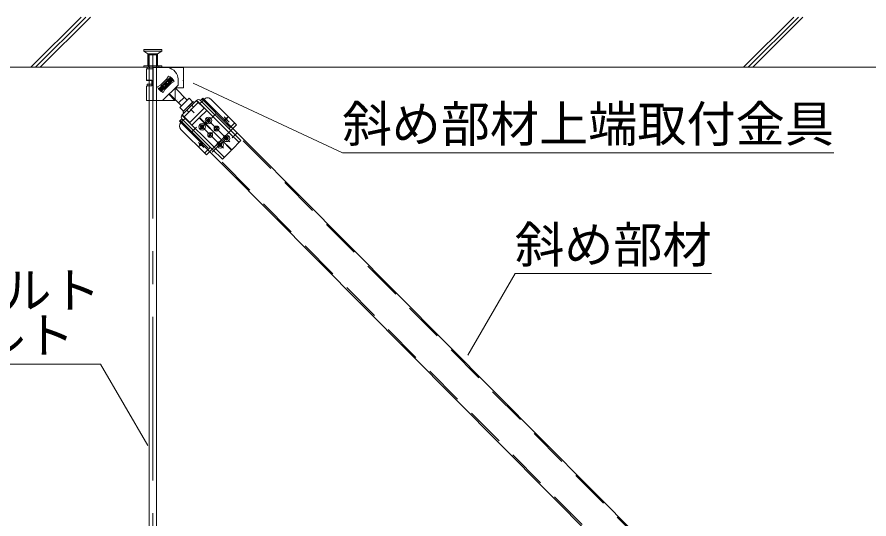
# Model space of a CAD drawing. Units: millimetres at full size, sheet at 1:40; details may follow other scales. Extents: x -7800 to 7800, y -5578 to 5491.
# Drawn here: x -7145 to -6105, y -699 to -86 of the extents above; entities that cross this region are included whole.
import ezdxf
from ezdxf.enums import TextEntityAlignment as Align

# ---------------------------------------------------------------- set-up
doc = ezdxf.new("R2010")
doc.units = ezdxf.units.MM
doc.header["$LTSCALE"] = 40
for name, pattern in [('CHAIN1', [8, 5, -1, 1, -1]), ('DASHED1', [1.8, 1.2, -0.6]), ('DOUBLE_CHAIN1', [8.8, 5, -1, 0.6, -0.6, 0.6, -1])]:
    doc.linetypes.add(name, pattern=pattern)
doc.layers.add('2-6_文字', color=7, linetype='Continuous', lineweight=18)
doc.styles.add('ＭＳ ゴシック', font='')
doc.styles.get('ＭＳ ゴシック').set_extended_font_data('MS Gothic')

msp = doc.modelspace()

# ---------------------------------------------------------------- linework, layer by layer
at = {"layer": '2-6_文字'}
for p, q in [((-7066.62, -85.72), (-7127.81, -146.92)), ((-7060.89, -85.66), (-7122.15, -146.92)), ((-7055.24, -85.66), (-7116.5, -146.92)), ((-6196.63, -85.72), (-6257.83, -146.92)), ((-6190.91, -85.66), (-6252.17, -146.92)), ((-6185.25, -85.66), (-6246.51, -146.92)), ((-7258.11, -146.92), (-4957.58, -146.92)), ((-6594.35, -498.67), (-6536.8, -398.99)), ((-6536.8, -398.99), (-6296.8, -398.99)), ((-7042.7, -509.56), (-7552.7, -509.56)), ((-6985.15, -609.24), (-7042.7, -509.56))]:
    msp.add_line(p, q, dxfattribs=at)
at = {"layer": '2-6_文字', "color": 4, "linetype": 'DASHED1', "lineweight": 9}
for p, q in [((-6968.1, -125.42), (-6990.1, -125.42)), ((-6968.1, -127.42), (-6990.1, -127.42)), ((-6985.1, -130.42), (-6985.1, -145.42)), ((-6973.1, -130.42), (-6985.1, -130.42)), ((-6984.1, -131.92), (-6984.1, -146.92)), ((-6984.1, -131.92), (-6983.6, -131.92)), ((-6974.1, -131.92), (-6983.6, -131.92)), ((-6983.6, -131.92), (-6983.6, -171.92)), ((-6974.6, -131.92), (-6974.6, -171.92)), ((-6974.1, -131.92), (-6974.1, -146.92)), ((-6990.1, -145.42), (-6990.1, -146.92)), ((-6968.1, -145.42), (-6990.1, -145.42)), ((-6971.57, -145.42), (-6971.57, -146.92)), ((-6968.1, -145.42), (-6968.1, -146.92))]:
    msp.add_line(p, q, dxfattribs=at)
at = {"layer": '2-6_文字', "color": 4, "linetype": 'CHAIN1', "lineweight": 9}
msp.add_line((-6979.1, -131.81), (-6979.1, -1065.63), dxfattribs=at)
at = {"layer": '2-6_文字', "color": 3}
for p, q in [((-6986.8, -149.23), (-6986.8, -163.04)), ((-6985.8, -147.23), (-6985.8, -149.06)), ((-6982.25, -146.92), (-6984.24, -146.92)), ((-6983.6, -146.92), (-6983.6, -969.42)), ((-6983.6, -149.44), (-6983.6, -149.44)), ((-6978.6, -146.92), (-6982.25, -146.92)), ((-6978.6, -146.92), (-6974.6, -146.92)), ((-6978.6, -147.23), (-6963.1, -147.23)), ((-6978.6, -185.95), (-6978.6, -148.87)), ((-6974.6, -146.92), (-6974.6, -969.42)), ((-6963.1, -147.23), (-6941.6, -147.23)), ((-6941.6, -172.18), (-6941.6, -147.23)), ((-6980.1, -162.68), (-6980.05, -169.69)), ((-6971.85, -173.25), (-6957.51, -159.02)), ((-6970.43, -173.26), (-6957.52, -160.43)), ((-6961.89, -161.15), (-6969.67, -168.93)), ((-6954.34, -162.21), (-6968.68, -176.44)), ((-6955.76, -162.21), (-6968.67, -175.03)), ((-6963.09, -167.73), (-6964.86, -165.96)), ((-6963.09, -167.73), (-6961.32, -165.97)), ((-6962.29, -161.54), (-6956.83, -166.85)), ((-6961.89, -161.15), (-6959.91, -157.72)), ((-6959.55, -164.21), (-6957.13, -161.81)), ((-6957.52, -160.43), (-6957.51, -159.02)), ((-6957.52, -160.43), (-6955.76, -162.21)), ((-6957.51, -159.02), (-6954.34, -162.21)), ((-6956.52, -166.53), (-6953.09, -164.55)), ((-6955.76, -162.21), (-6954.34, -162.21)), ((-6948.08, -168.69), (-6948.08, -162.23)), ((-6941.6, -162.73), (-6941.9, -162.73)), ((-6941.6, -172.18), (-6941.6, -163.73)), ((-6986.8, -170.04), (-6986.8, -187.49)), ((-6985.8, -167.83), (-6985.8, -169.87)), ((-6969.67, -168.93), (-6973.1, -170.91)), ((-6968.68, -176.44), (-6971.85, -173.25)), ((-6970.43, -173.26), (-6971.85, -173.25)), ((-6968.67, -175.03), (-6970.43, -173.26)), ((-6969.25, -168.51), (-6964.01, -174.03)), ((-6966.64, -171.25), (-6969.05, -173.65)), ((-6968.67, -175.03), (-6968.68, -176.44)), ((-6948.09, -168.7), (-6967.2, -187.81)), ((-6964.29, -174.31), (-6966.27, -177.74)), ((-6963.09, -167.73), (-6964.87, -169.49)), ((-6956.52, -166.53), (-6964.29, -174.31)), ((-6963.09, -167.73), (-6961.33, -169.5)), ((-6951.68, -172.13), (-6936.87, -187.04)), ((-6941.6, -172.18), (-6951.59, -172.18)), ((-6951.59, -172.18), (-6951.59, -187.81)), ((-6949.66, -172.18), (-6950.67, -171.28)), ((-6978.6, -187.81), (-6978.6, -185.95)), ((-6952.12, -187.81), (-6959.28, -179.89)), ((-6958.59, -179.36), (-6943.97, -194.09)), ((-6947.49, -190.54), (-6940.4, -183.49)), ((-6918.14, -184.61), (-6920.97, -187.46)), ((-6916.49, -186.21), (-6919.34, -189.08)), ((-6918.14, -184.61), (-6104.15, -1004.31)), ((-6908, -186.19), (-6876.81, -217.22)), ((-6978.6, -187.81), (-6951.59, -187.81)), ((-6941.59, -200.74), (-6946.1, -196.2)), ((-6925.5, -187.47), (-6943.48, -205.55)), ((-6941.56, -200.77), (-6930.26, -189.44)), ((-6916.49, -197.14), (-6933.77, -214.51)), ((-6925.85, -187.83), (-6916.49, -197.14)), ((-6923.23, -189.73), (-6923.58, -190.09)), ((-6923.23, -189.73), (-6886.15, -226.61)), ((-6920.97, -187.46), (-6883.89, -224.34)), ((-6943.13, -205.2), (-6933.77, -214.51)), ((-6941.21, -207.81), (-6940.86, -207.46)), ((-6941.21, -207.81), (-6904.13, -244.69)), ((-6932.95, -198.09), (-6928.44, -202.63)), ((-6913.23, -199.67), (-6922.05, -208.54)), ((-6943.47, -210.08), (-6946.35, -212.98)), ((-6946.35, -212.98), (-6132.53, -1032.5)), ((-6944.7, -214.57), (-6941.84, -211.7)), ((-6943.47, -210.08), (-6906.39, -246.96)), ((-6942.19, -211.35), (-6941.84, -211.7)), ((-6939.94, -209.08), (-6939.58, -209.43)), ((-6931.22, -217.75), (-6922.4, -208.89)), ((-6895.32, -235.83), (-6922.4, -208.89)), ((-6894.96, -235.48), (-6922.05, -208.54)), ((-6919.38, -217.51), (-6919.37, -218.81)), ((-6919.38, -217.51), (-6918.38, -217.51)), ((-6918.38, -217.51), (-6918.37, -218.81)), ((-6913.42, -211.51), (-6913.42, -212.51)), ((-6913.42, -211.51), (-6912.12, -211.51)), ((-6913.42, -212.51), (-6912.12, -212.51)), ((-6911.62, -209.71), (-6911.62, -211.01)), ((-6911.62, -209.71), (-6910.62, -209.71)), ((-6911.61, -213.01), (-6911.61, -214.31)), ((-6911.61, -214.31), (-6910.61, -214.31)), ((-6910.62, -209.71), (-6910.62, -211.01)), ((-6910.61, -213.01), (-6910.61, -214.31)), ((-6910.12, -211.51), (-6908.82, -211.51)), ((-6910.12, -212.51), (-6908.82, -212.51)), ((-6908.82, -211.51), (-6908.82, -212.51)), ((-6883.89, -224.34), (-6876.81, -217.22)), ((-6944.67, -223.06), (-6913.48, -254.09)), ((-6921.17, -219.31), (-6921.17, -220.31)), ((-6921.17, -219.31), (-6919.87, -219.31)), ((-6921.17, -220.31), (-6919.87, -220.31)), ((-6919.37, -220.81), (-6919.37, -222.11)), ((-6919.37, -222.11), (-6918.37, -222.11)), ((-6918.37, -220.81), (-6918.37, -222.11)), ((-6917.87, -219.31), (-6916.57, -219.31)), ((-6917.87, -220.31), (-6916.57, -220.31)), ((-6916.57, -219.31), (-6916.57, -220.31)), ((-6908.95, -229.68), (-6911.03, -227.97)), ((-6910.36, -228.51), (-6908.77, -228.71)), ((-6908.95, -229.68), (-6908.47, -227.02)), ((-6901.19, -221.88), (-6903.28, -220.17)), ((-6901.19, -221.88), (-6903.1, -223.8)), ((-6903.1, -223.8), (-6900.21, -222.85)), ((-6902.61, -220.71), (-6901.02, -220.91)), ((-6901.19, -221.88), (-6900.71, -219.22)), ((-6901.19, -221.88), (-6899.27, -223.79)), ((-6883.89, -224.34), (-6871.49, -236.68)), ((-6908.95, -229.68), (-6910.85, -231.6)), ((-6910.85, -231.6), (-6907.97, -230.65)), ((-6908.95, -229.68), (-6907.03, -231.59)), ((-6895.32, -235.83), (-6894.96, -235.48)), ((-6895.32, -235.83), (-6882.91, -248.17)), ((-6894.96, -235.48), (-6882.56, -247.82)), ((-6891.44, -233.37), (-6891.44, -234.37)), ((-6891.44, -233.37), (-6890.14, -233.37)), ((-6891.44, -234.37), (-6890.14, -234.37)), ((-6889.64, -231.57), (-6889.64, -232.87)), ((-6889.64, -231.57), (-6888.64, -231.57)), ((-6889.64, -234.87), (-6889.63, -236.17)), ((-6889.63, -236.17), (-6888.63, -236.17)), ((-6888.64, -231.57), (-6888.64, -232.87)), ((-6888.64, -234.87), (-6888.63, -236.17)), ((-6888.14, -233.37), (-6886.84, -233.37)), ((-6888.14, -234.37), (-6886.84, -234.37)), ((-6886.84, -233.37), (-6886.84, -234.37)), ((-6871.49, -236.68), (-6882.56, -247.82)), ((-6913.48, -254.09), (-6906.39, -246.96)), ((-6906.39, -246.96), (-6893.98, -259.3)), ((-6899.19, -241.17), (-6899.19, -242.17)), ((-6899.19, -241.17), (-6897.89, -241.17)), ((-6899.19, -242.17), (-6897.89, -242.17)), ((-6897.4, -239.37), (-6897.4, -240.67)), ((-6897.4, -239.37), (-6896.4, -239.37)), ((-6897.39, -242.67), (-6897.39, -243.97)), ((-6897.39, -243.97), (-6896.39, -243.97)), ((-6896.4, -239.37), (-6896.4, -240.67)), ((-6896.39, -242.67), (-6896.39, -243.97)), ((-6895.89, -241.17), (-6894.59, -241.17)), ((-6895.89, -242.17), (-6894.59, -242.17)), ((-6894.59, -241.17), (-6894.59, -242.17)), ((-6893.98, -259.3), (-6882.91, -248.17))]:
    msp.add_line(p, q, dxfattribs=at)
at = {"layer": '2-6_文字', "color": 3, "linetype": 'DASHED1'}
for p, q in [((-6983.6, -146.92), (-6983.6, -171.92)), ((-6983.6, -147.46), (-6983.6, -161.94)), ((-6974.6, -146.92), (-6974.6, -171.92)), ((-6961.91, -163.38), (-6958.74, -166.58)), ((-6961.3, -162.78), (-6958.13, -165.97)), ((-6983.6, -168.05), (-6983.59, -187.73)), ((-6968.06, -169.49), (-6964.89, -172.68)), ((-6967.45, -168.88), (-6964.28, -172.08)), ((-6949.26, -185.91), (-6949.26, -185.91)), ((-6919.28, -185.74), (-6105.28, -1005.44)), ((-6940.86, -207.46), (-6923.58, -190.09)), ((-6931.49, -193.5), (-6929.23, -195.76)), ((-6923.23, -189.73), (-6925.5, -187.47)), ((-6919.34, -189.08), (-6921.6, -191.35)), ((-6941.21, -207.81), (-6943.48, -205.55)), ((-6937.49, -199.53), (-6935.22, -201.78)), ((-6945.22, -211.85), (-6131.39, -1031.37)), ((-6941.84, -211.7), (-6939.58, -209.43)), ((-6886.16, -222.09), (-6879.07, -214.96)), ((-6894.96, -235.48), (-6883.89, -224.34)), ((-6886.15, -226.61), (-6873.74, -238.95)), ((-6906.39, -246.96), (-6895.32, -235.83)), ((-6897.59, -233.57), (-6897.23, -233.22)), ((-6915.75, -251.83), (-6908.66, -244.7)), ((-6904.13, -244.69), (-6891.72, -257.03))]:
    msp.add_line(p, q, dxfattribs=at)
at = {"layer": '2-6_文字', "color": 3, "linetype": 'CHAIN1'}
for p, q in [((-6907.03, -208.61), (-6901.41, -202.96)), ((-6892, -207.75), (-6885.81, -213.91)), ((-6922, -216.7), (-6892.68, -245.86)), ((-6921.54, -222.49), (-6915.89, -216.81)), ((-6914.24, -208.9), (-6884.92, -238.06)), ((-6913.92, -214.82), (-6908.51, -209.39)), ((-6891.77, -212.41), (-6887.47, -208.09)), ((-6931.3, -225.92), (-6925.79, -220.38)), ((-6911.61, -232.36), (-6905.97, -226.69)), ((-6903.99, -224.7), (-6898.59, -219.26)), ((-6882.21, -233.29), (-6876.6, -227.64)), ((-6923.03, -238.95), (-6916.84, -245.11)), ((-6922.88, -243.69), (-6918.35, -239.13)), ((-6899.56, -244.35), (-6893.91, -238.67)), ((-6886.53, -231.25), (-6892.32, -237.07)), ((-6906.49, -250.61), (-6900.98, -245.07))]:
    msp.add_line(p, q, dxfattribs=at)
at = {"layer": '2-6_文字', "color": 4, "linetype": 'DASHED1', "lineweight": 9}
for points in [[(-6990.1, -125.42), (-6990.1, -127.42), (-6985.1, -130.42)], [(-6968.1, -125.42), (-6968.1, -127.42), (-6973.1, -130.42), (-6973.1, -145.42)]]:
    msp.add_lwpolyline(points, dxfattribs=at)
at = {"layer": '2-6_文字', "color": 3}
for points in [[(-6978.6, -148.87), (-6980.02, -148.88), (-6981.4, -148.9), (-6982.7, -148.92), (-6983.87, -148.96), (-6984.88, -149), (-6985.7, -149.05), (-6986.3, -149.11), (-6986.67, -149.17), (-6986.8, -149.23)], [(-6983.6, -147.46), (-6983.08, -147.16), (-6982.7, -146.94)], [(-6978.6, -148.87), (-6978.6, -147.23), (-6978.6, -146.92)], [(-6980.12, -162.68), (-6981.5, -162.7), (-6982.78, -162.73), (-6983.94, -162.76), (-6984.94, -162.81), (-6985.75, -162.86), (-6986.34, -162.92), (-6986.69, -162.98), (-6986.8, -163.04), (-6986.66, -163.1), (-6986.27, -163.16), (-6985.65, -163.22), (-6984.82, -163.27), (-6983.8, -163.31), (-6982.61, -163.35), (-6981.31, -163.37), (-6980.11, -163.39)], [(-6980.12, -162.83), (-6980.92, -162.84), (-6981.66, -162.86), (-6982.3, -162.89), (-6982.82, -162.92), (-6983.22, -162.95), (-6983.48, -162.99), (-6983.6, -163.03), (-6983.55, -163.06), (-6983.36, -163.1), (-6983.03, -163.14), (-6982.56, -163.17), (-6981.97, -163.2), (-6981.27, -163.22), (-6980.5, -163.24), (-6980.12, -163.24)], [(-6941.9, -162.73), (-6941.9, -163.73), (-6941.6, -163.73)], [(-6980.07, -169.69), (-6981.45, -169.71), (-6982.74, -169.73), (-6983.9, -169.77), (-6984.91, -169.81), (-6985.72, -169.87), (-6986.32, -169.92), (-6986.68, -169.98), (-6986.8, -170.04)], [(-6983.6, -168.05), (-6983.08, -167.75), (-6982.7, -167.53)], [(-6941.59, -200.74), (-6930.23, -189.47), (-6934.74, -184.93), (-6946.1, -196.2)]]:
    msp.add_lwpolyline(points, dxfattribs=at)
at = {"layer": '2-6_文字'}
msp.add_lwpolyline([(-6147.44, -251.42), (-6747.44, -251.42), (-6929.8, -166.46)], dxfattribs=at)
at = {"layer": '2-6_文字', "color": 3, "linetype": 'DOUBLE_CHAIN1'}
msp.add_lwpolyline([(-6978.6, -187.81), (-6980.02, -187.8), (-6981.4, -187.79), (-6982.7, -187.76), (-6983.87, -187.72), (-6984.88, -187.68), (-6985.7, -187.63), (-6986.3, -187.57), (-6986.79, -187.49)], dxfattribs=at)
at = {"layer": '2-6_文字', "color": 3}
for centre, radius in [((-6918.87, -219.81), 4), ((-6918.87, -219.81), 2.25), ((-6911.12, -212.01), 4), ((-6911.11, -212.01), 2.25), ((-6889.55, -210.18), 1.5), ((-6908.95, -229.68), 3), ((-6908.95, -229.68), 3), ((-6908.95, -229.68), 2.7), ((-6901.19, -221.88), 3), ((-6901.19, -221.88), 3), ((-6901.19, -221.88), 2.7), ((-6896.89, -241.67), 4), ((-6889.14, -233.87), 4), ((-6889.14, -233.87), 2.25), ((-6920.58, -241.38), 1.5), ((-6896.89, -241.67), 2.25)]:
    msp.add_circle(centre, radius, dxfattribs=at)
for centre, radius, start, end in [((-6980.42, -187.76), 40.88, 92.5588, 97.55402), ((-6963.08, -162.23), 15, 10.54723, 89.99998), ((-6963.09, -167.73), 10.5, 17.62668, 72.37388), ((-6963.08, -162.23), 15, 0, 10.54723), ((-6981.29, -198.36), 30.86, 87.75647, 98.39833), ((-6963.09, -167.73), 10.5, 197.62581, 252.37382), ((-6923.23, -189.73), 3.2, 45.15432, 135.15432), ((-6912.23, -190.44), 6, 45.15432, 135.15432), ((-6929.55, -190.14), 1, 315.07015, 135.07015), ((-6941.21, -207.81), 3.2, 135.15432, 225.15432), ((-6940.85, -201.47), 1, 135.07015, 315.07015), ((-6940.44, -218.8), 6, 135.15432, 225.15432), ((-6912.12, -211.01), 0.5, 270.07013, 0.07015), ((-6912.11, -213.01), 0.5, 0.07015, 90.07013), ((-6910.12, -211.01), 0.5, 180.07015, 270.07015), ((-6910.11, -213.01), 0.5, 90.07015, 180.07015), ((-6919.87, -218.81), 0.5, 270.07013, 0.07015), ((-6919.87, -220.81), 0.5, 0.07015, 90.07013), ((-6917.87, -218.81), 0.5, 180.07015, 270.07015), ((-6917.87, -220.81), 0.5, 90.07015, 180.07015), ((-6890.14, -232.87), 0.5, 270.07013, 0.07015), ((-6890.14, -234.87), 0.5, 0.07015, 90.07013), ((-6888.14, -232.87), 0.5, 180.07015, 270.07015), ((-6888.14, -234.87), 0.5, 90.07015, 180.07015), ((-6897.9, -240.67), 0.5, 270.07013, 0.07015), ((-6897.89, -242.67), 0.5, 0.07015, 90.07013), ((-6895.9, -240.67), 0.5, 180.07015, 270.07015), ((-6895.89, -242.67), 0.5, 90.07015, 180.07015)]:
    msp.add_arc(centre, radius, start, end, dxfattribs=at)

# ---------------------------------------------------------------- texts
at = {"layer": '2-6_文字', "style": 'ＭＳ ゴシック'}
for s, p in [('斜め部材上端取付金具', (-6747.44, -251.42)), ('斜め部材', (-6536.8, -398.99)), ('吊りボルト', (-7342.7, -454.56)), ('：3/8”吊りボルト', (-7552.7, -509.56))]:
    msp.add_text(s, height=43.99, dxfattribs=at).set_placement(p, align=Align.BOTTOM_LEFT)

doc.saveas('drawing.dxf')
